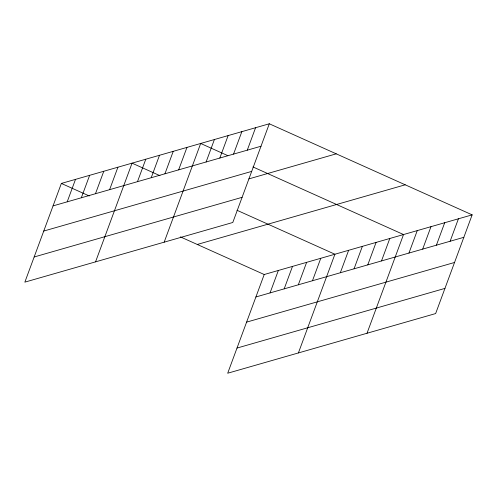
<?xml version="1.0" encoding="UTF-8"?>
<svg xmlns="http://www.w3.org/2000/svg" width="497" height="497" viewBox="0 0 497 497"><rect width="100%" height="100%" fill="white"/><g stroke="black" fill="none" stroke-linecap="round" stroke-linejoin="round"><path stroke-width="0.75" d="M269.306 123.778L61.361 183.436L24.85 282.141L232.789 222.482L269.306 123.778L472.15 214.859L435.639 313.564L227.694 373.222L264.211 274.518L472.15 214.859M67.194 201.832L75.501 179.38M81.334 197.775L89.64 175.323M95.474 193.718L103.78 171.266M109.613 189.661L117.919 167.209M95.548 261.857L132.059 163.153L159.953 175.677M137.483 181.672L145.789 159.214M151.206 177.733L159.512 155.275M164.929 173.795L173.236 151.343M178.653 169.856L186.959 147.404M164.172 242.169L200.682 143.465L227.874 155.679M206.1 161.985L214.406 139.527M219.823 158.046L228.129 135.588M233.547 154.107L241.853 131.655M247.276 150.169L255.576 127.717M270.045 292.913L278.351 270.461M284.185 288.856L292.491 266.404M298.324 284.8L306.63 262.348M312.464 280.743L320.77 258.291M298.399 352.938L334.91 254.234L237.007 210.274M340.327 272.747L348.633 250.295M354.05 268.809L362.356 246.357M367.774 264.876L376.08 242.418M381.497 260.937L389.803 238.485M367.016 333.251L403.527 234.547L252.979 166.949M408.95 253.06L417.256 230.608M422.674 249.121L430.98 226.669M436.397 245.189L444.703 222.731M450.12 241.25L458.427 218.792M53.055 205.888L261 146.23M43.748 231.055L251.687 171.397M248.842 178.908L336.245 153.834M34.156 256.98L242.101 197.321M197.272 244.462L405.21 184.803M255.905 296.97L463.844 237.311M246.593 322.131L454.538 262.472M237.007 348.062L444.945 288.397M61.361 183.436L89.255 195.961M180.38 236.876L264.211 274.518"/></g></svg>
